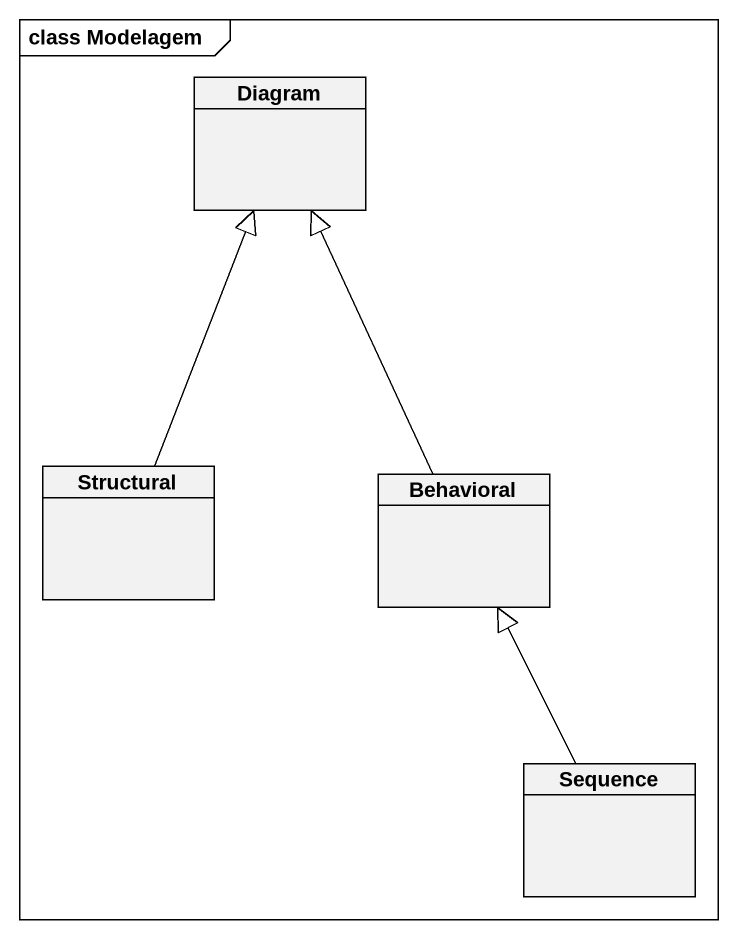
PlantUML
@startuml
mainframe class Modelagem
hide circle
hide empty members
class Diagram
class Structural
class Behavioral
class Sequence
Structural -up-|> Diagram
Behavioral -up-|> Diagram
Sequence -up-|> Behavioral
@enduml
